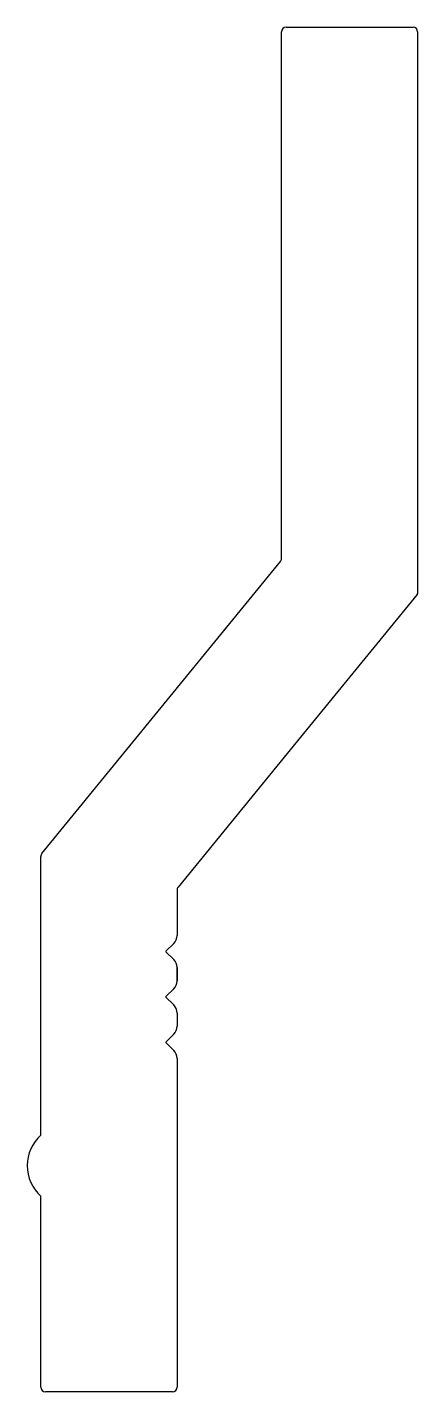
# Model space of a CAD drawing. Extents: x -0.7 to 7.9, y 2.1 to 32.2.
import ezdxf

# ---------------------------------------------------------------- set-up
doc = ezdxf.new("R2010")
doc.units = 0
doc.layers.get('0').update_dxf_attribs({"linetype": 'CONTINUOUS'})

msp = doc.modelspace()

# ---------------------------------------------------------------- linework, layer by layer
at = {"color": 7}
for p, q in [((4.963, 32.154), (7.763, 32.154)), ((4.863, 20.462), (4.863, 32.054)), ((7.863, 32.054), (7.863, 19.721)), ((-0.414, 13.971), (4.841, 20.399)), ((7.852, 19.675), (5.219, 16.454)), ((5.219, 16.454), (2.586, 13.234)), ((-0.437, 7.87), (-0.437, 13.908)), ((2.563, 13.17), (2.563, 12.17)), ((2.563, 12.17), (2.563, 12.17)), ((2.49, 11.994), (2.319, 11.822)), ((2.319, 11.811), (2.49, 11.64)), ((2.563, 11.463), (2.563, 11.17)), ((2.563, 11.17), (2.563, 11.463)), ((2.563, 11.463), (2.563, 11.17)), ((2.563, 11.17), (2.563, 11.463)), ((2.563, 11.463), (2.563, 11.17)), ((2.49, 10.994), (2.319, 10.823)), ((2.319, 10.811), (2.49, 10.64)), ((2.563, 10.463), (2.563, 10.171)), ((2.49, 9.994), (2.319, 9.823)), ((2.319, 9.811), (2.49, 9.64)), ((2.563, 9.463), (2.563, 2.229)), ((-0.437, 7.778), (-0.437, 7.87)), ((-0.437, 2.229), (-0.437, 6.43)), ((2.463, 2.129), (-0.337, 2.129))]:
    msp.add_line(p, q, dxfattribs=at)
for centre, radius, start, end in [((4.963, 32.054), 0.1, 90, 180), ((7.763, 32.054), 0.1, 0, 90), ((4.763, 20.462), 0.1, 320.7313, 0), ((7.81, 19.709), 0.0547, 320.7313, 11.9208), ((-0.337, 13.908), 0.1, 140.7313, 180), ((2.663, 13.17), 0.1, 140.7313, 180), ((2.313, 12.17), 0.25, 315, 360), ((2.325, 11.817), 0.008, 135, 225), ((2.313, 11.463), 0.25, 0, 45), ((2.313, 11.17), 0.25, 315, 0), ((2.325, 10.817), 0.008, 135, 225), ((2.313, 10.463), 0.25, 360, 45), ((2.313, 10.171), 0.25, 315, 360), ((2.325, 9.817), 0.008, 135, 225), ((2.313, 9.463), 0.25, 0, 45), ((0.17, 7.104), 0.907, 131.9961, 180), ((0.17, 7.104), 0.907, 180, 228.0039), ((-0.337, 2.229), 0.1, 180, 270), ((2.463, 2.229), 0.1, 270, 0)]:
    msp.add_arc(centre, radius, start, end, dxfattribs=at)

doc.saveas('drawing.dxf')
